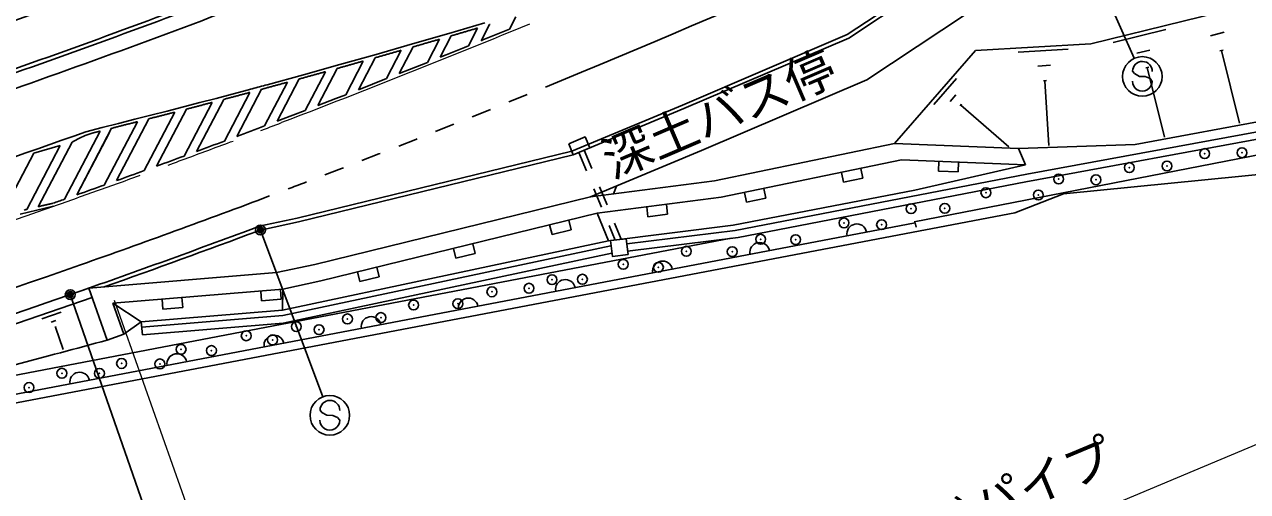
# Model space of a CAD drawing. Units: millimetres, scale not verified. Extents: x 40000 to 680000, y 20000 to 380000.
# Drawn here: x 173428 to 235271, y 251205 to 274810 of the extents above; entities that cross this region are included whole.
import ezdxf
from ezdxf.enums import TextEntityAlignment as Align

# ---------------------------------------------------------------- set-up
doc = ezdxf.new("R2010")
doc.units = ezdxf.units.MM
doc.header["$LTSCALE"] = 1000
doc.header["$PDMODE"] = 32
doc.header["$PDSIZE"] = 500
doc.linetypes.add('CHAIN', pattern=[18.5, 12, -1.5, 3.5, -1.5])
for name, color, linetype, lineweight in [('M-BGD', 7, 'Continuous', 25), ('M-BMK', 2, 'CHAIN', 13), ('M-STR-HTXT', 7, 'Continuous', 13), ('M-STR-STRC', 7, 'Continuous', 25)]:
    doc.layers.add(name, color=color, linetype=linetype, lineweight=lineweight)
doc.styles.add('ＭＳ ゴシック', font='')
doc.styles.get('ＭＳ ゴシック').set_extended_font_data('MS Gothic')

msp = doc.modelspace()

# ---------------------------------------------------------------- linework, layer by layer
at = {"layer": 'M-BGD'}
for p, q in [((215033, 274308), (224376, 280514)), ((215111, 274124), (224457, 280331)), ((216027, 272014), (225389, 278229)), ((227342, 273827), (238205, 276527)), ((197953, 274577), (198279, 275202)), ((195873, 273730), (196343, 274628)), ((196517, 273991), (196943, 274805)), ((193799, 272894), (194410, 274062)), ((194442, 273152), (195009, 274237)), ((206696, 270740), (215033, 274308)), ((206774, 270555), (215111, 274124)), ((228477, 273903), (231138, 274564)), ((233395, 274242), (234089, 274414)), ((191732, 272072), (192483, 273506)), ((192373, 272326), (193080, 273678)), ((217423, 268792), (221511, 273487)), ((221511, 273487), (227342, 273827)), ((223676, 273413), (226205, 273560)), ((229673, 273353), (230338, 273518)), ((233862, 273475), (234035, 273518)), ((233949, 273496), (234862, 269821)), ((189672, 271262), (190560, 272959)), ((190310, 271512), (191156, 273128)), ((224668, 272709), (225301, 272746)), ((187619, 270466), (188642, 272421)), ((188255, 270712), (189236, 272587)), ((230121, 272616), (230287, 272658)), ((230204, 272637), (231078, 269122)), ((184166, 269153), (185413, 271534)), ((185573, 269684), (186729, 271892)), ((186207, 269925), (187322, 272055)), ((207667, 268436), (216027, 272014)), ((219410, 270770), (220553, 272082)), ((224950, 271964), (225108, 271973)), ((225029, 271969), (225220, 268696)), ((182133, 268395), (183510, 271026)), ((182133, 268395), (183491, 270989)), ((183535, 268916), (184821, 271375)), ((220233, 270919), (220519, 271247)), ((179480, 267422), (181027, 270379)), ((180107, 267650), (181614, 270530)), ((181503, 268162), (182921, 270871)), ((187619, 270466), (186374, 269986)), ((201100, 268410), (206696, 270740)), ((201178, 268226), (206774, 270555)), ((246404, 270291), (218420, 264835)), ((220734, 270699), (220805, 270781)), ((220769, 270740), (223198, 268626)), ((240964, 270352), (224106, 267239)), ((229595, 268747), (240760, 270808)), ((177463, 266695), (179137, 269895)), ((178088, 266919), (179723, 270045)), ((185986, 269680), (185973, 269675)), ((224060, 266854), (241119, 270005)), ((175453, 265982), (177250, 269416)), ((176076, 266202), (177836, 269565)), ((176076, 266202), (177727, 269358)), ((173545, 265464), (175233, 268689)), ((173900, 268298), (175233, 268689)), ((174125, 265600), (175832, 268864)), ((187216, 265024), (201100, 268410)), ((201732, 268457), (202116, 267534)), ((202050, 266098), (207667, 268436)), ((217423, 268792), (208313, 266904)), ((217423, 268792), (223685, 268544)), ((223685, 268544), (229595, 268747)), ((224049, 267723), (223685, 268544)), ((172258, 265161), (173900, 268298)), ((187287, 264837), (201178, 268226)), ((201455, 268341), (201839, 267418)), ((208661, 266077), (217780, 267968)), ((217780, 267968), (224049, 267723)), ((219665, 267894), (219646, 267395)), ((220645, 267356), (220664, 267855)), ((225963, 266250), (243862, 268030)), ((209367, 264402), (224106, 267239)), ((214732, 267336), (214833, 266846)), ((215812, 267049), (215711, 267539)), ((218443, 266439), (224049, 267723)), ((219646, 267395), (220645, 267356)), ((187691, 266852), (187585, 266812)), ((202050, 266098), (208313, 266904)), ((202501, 266610), (202885, 265687)), ((203209, 266247), (203361, 266643)), ((209515, 264051), (224060, 266854)), ((214833, 266846), (215812, 267049)), ((188103, 262686), (202050, 266098)), ((202224, 266495), (202608, 265572)), ((202391, 265267), (208661, 266077)), ((209259, 264660), (218443, 266439)), ((209836, 266320), (209937, 265831)), ((209937, 265831), (210916, 266034)), ((210916, 266034), (210815, 266523)), ((223504, 265282), (225963, 266250)), ((204892, 265590), (204956, 265094)), ((205948, 265222), (205884, 265718)), ((218461, 264790), (171725, 255877)), ((223504, 265282), (172404, 255566)), ((185293, 264609), (187216, 265024)), ((185508, 264453), (187287, 264837)), ((188421, 261847), (202391, 265267)), ((201074, 264430), (200955, 264916)), ((202391, 265267), (202964, 263873)), ((203269, 264764), (203607, 263954)), ((204956, 265094), (205948, 265222)), ((218509, 264560), (218461, 264790)), ((199984, 264678), (200103, 264192)), ((200103, 264192), (201074, 264430)), ((202964, 263873), (209259, 264660)), ((202992, 264649), (203298, 263915)), ((203883, 263716), (209367, 264402)), ((170934, 256694), (209167, 264008)), ((186468, 260377), (202964, 263873)), ((203070, 263614), (186484, 260097)), ((195127, 263489), (195246, 263003)), ((196218, 263241), (196099, 263726)), ((203070, 263614), (203089, 263617)), ((203928, 263352), (209515, 264051)), ((186507, 259718), (203135, 263246)), ((195246, 263003), (196218, 263241)), ((186170, 262268), (176679, 261483)), ((186170, 262268), (188103, 262686)), ((190271, 262300), (190390, 261814)), ((191361, 262052), (191242, 262537)), ((186485, 261427), (188421, 261847)), ((190390, 261814), (191361, 262052)), ((176679, 261483), (177603, 258854)), ((186485, 261427), (177900, 260717)), ((181429, 260507), (181388, 261006)), ((185374, 261335), (185415, 260837)), ((186412, 260919), (186371, 261418)), ((186485, 261427), (186468, 260377)), ((177900, 260717), (178450, 259152)), ((177900, 260717), (179334, 259787)), ((186468, 260377), (179334, 259787)), ((180391, 260923), (180432, 260425)), ((180432, 260425), (181429, 260507)), ((185415, 260837), (186412, 260919)), ((174307, 259937), (175289, 260271)), ((174775, 259768), (175021, 259851)), ((179334, 259787), (178450, 259152)), ((179334, 259787), (179389, 259130)), ((186484, 260097), (179357, 259508)), ((188532, 260174), (188533, 260176)), ((174968, 259504), (175029, 259525)), ((174998, 259515), (175382, 258386)), ((177603, 258854), (178450, 259152)), ((186507, 259718), (179389, 259130))]:
    msp.add_line(p, q, dxfattribs=at)
for points in [[(213637, 277518), (212696, 277110), (211775, 276712), (210853, 276315), (209931, 275918), (209008, 275523), (208085, 275129), (207161, 274736), (206236, 274344), (205311, 273954), (204385, 273564), (203458, 273176), (202531, 272789), (201602, 272404), (199773, 271647)], [(176533, 269389), (177356, 269598), (178179, 269806), (179003, 270016), (179825, 270225), (180648, 270436), (181471, 270648), (182293, 270862), (183114, 271077), (183935, 271294), (184756, 271513), (184850, 271538), (184944, 271563), (185037, 271589), (185131, 271614), (185225, 271639), (185319, 271665), (185413, 271690), (185507, 271716), (185601, 271741), (185694, 271767), (187535, 272270), (189374, 272781), (191210, 273299), (193045, 273824), (194878, 274355), (196709, 274892)], [(195009, 274237), (195054, 274250), (195098, 274263), (195143, 274276), (195187, 274289), (195232, 274302), (195276, 274315), (195321, 274328), (195365, 274341), (195409, 274354), (195454, 274367), (195498, 274380), (195543, 274393), (195587, 274406), (195632, 274419), (195676, 274432), (195721, 274445), (195765, 274458), (195809, 274471), (195854, 274484), (195898, 274497), (195943, 274510), (195987, 274523), (196032, 274536), (196076, 274549), (196120, 274562), (196165, 274575), (196209, 274588), (196254, 274602), (196298, 274615), (196343, 274628)], [(196943, 274805), (196975, 274814)], [(193080, 273678), (193125, 273691), (193169, 273703), (193213, 273716), (193258, 273729), (193302, 273742), (193346, 273754), (193391, 273767), (193435, 273780), (193479, 273793), (193524, 273805), (193568, 273818), (193612, 273831), (193657, 273844), (193701, 273857), (193745, 273869), (193790, 273882), (193834, 273895), (193878, 273908), (193923, 273921), (193967, 273934), (194011, 273947), (194056, 273959), (194100, 273972), (194144, 273985), (194189, 273998), (194233, 274011), (194277, 274024), (194322, 274037), (194366, 274050), (194410, 274062)], [(197953, 274577), (197527, 274403), (196601, 274026), (196517, 273991)], [(191156, 273128), (191200, 273140), (191244, 273153), (191289, 273165), (191333, 273178), (191377, 273190), (191421, 273203), (191466, 273216), (191510, 273228), (191554, 273241), (191598, 273253), (191643, 273266), (191687, 273278), (191731, 273291), (191775, 273304), (191819, 273316), (191864, 273329), (191908, 273341), (191952, 273354), (191996, 273367), (192040, 273379), (192085, 273392), (192129, 273405), (192173, 273417), (192217, 273430), (192262, 273443), (192306, 273455), (192350, 273468), (192394, 273481), (192438, 273493), (192483, 273506)], [(195873, 273730), (195675, 273650), (194748, 273275), (194442, 273152)], [(189236, 272587), (189278, 272599), (189320, 272610), (189362, 272622), (189404, 272634), (189446, 272645), (189488, 272657), (189530, 272669), (189572, 272681), (189614, 272692), (189655, 272704), (189697, 272716), (189739, 272728), (189781, 272739), (189823, 272751), (189865, 272763), (189907, 272775), (189949, 272786), (189991, 272798), (190032, 272810), (190074, 272822), (190118, 272834), (190163, 272847), (190207, 272859), (190251, 272872), (190295, 272884), (190339, 272897), (190383, 272909), (190427, 272921), (190471, 272934), (190515, 272946), (190518, 272947), (190520, 272948), (190522, 272948), (190524, 272949), (190526, 272950), (190529, 272950), (190531, 272951), (190533, 272951), (190535, 272952), (190538, 272953), (190540, 272953), (190542, 272954), (190544, 272955), (190546, 272955), (190549, 272956), (190551, 272956), (190553, 272957), (190555, 272958), (190557, 272958), (190560, 272959)], [(193799, 272894), (192892, 272532), (192373, 272326)], [(187322, 272055), (187366, 272067), (187410, 272079), (187454, 272092), (187498, 272104), (187542, 272116), (187586, 272128), (187630, 272140), (187674, 272152), (187718, 272164), (187762, 272176), (187806, 272189), (187850, 272201), (187894, 272213), (187938, 272225), (187982, 272237), (188026, 272249), (188070, 272262), (188114, 272274), (188158, 272286), (188202, 272298), (188246, 272311), (188290, 272323), (188334, 272335), (188378, 272347), (188422, 272359), (188466, 272372), (188510, 272384), (188554, 272396), (188598, 272409), (188642, 272421)], [(185413, 271534), (185456, 271546), (185500, 271558), (185544, 271570), (185588, 271582), (185632, 271594), (185676, 271606), (185720, 271617), (185764, 271629), (185808, 271641), (185851, 271653), (185895, 271665), (185939, 271677), (185983, 271689), (186027, 271701), (186071, 271713), (186115, 271724), (186159, 271736), (186202, 271748), (186246, 271760), (186290, 271772), (186334, 271784), (186378, 271796), (186422, 271808), (186465, 271820), (186509, 271832), (186553, 271844), (186597, 271856), (186641, 271868), (186685, 271880), (186729, 271892)], [(191732, 272072), (191033, 271796), (190310, 271512)], [(183510, 271026), (183554, 271038), (183597, 271049), (183641, 271061), (183685, 271072), (183729, 271084), (183772, 271095), (183816, 271107), (183860, 271118), (183904, 271130), (183947, 271142), (183991, 271153), (184035, 271165), (184079, 271176), (184122, 271188), (184166, 271200), (184210, 271211), (184253, 271223), (184297, 271235), (184341, 271246), (184384, 271258), (184428, 271270), (184472, 271281), (184516, 271293), (184559, 271305), (184603, 271317), (184647, 271328), (184690, 271340), (184734, 271352), (184778, 271364), (184821, 271375)], [(189672, 271262), (189171, 271067), (188255, 270712)], [(198848, 271270), (198814, 271256), (197922, 270892)], [(179723, 270045), (179767, 270056), (179810, 270067), (179854, 270078), (179897, 270089), (179941, 270100), (179984, 270111), (180028, 270122), (180071, 270133), (180114, 270144), (180158, 270155), (180201, 270167), (180245, 270178), (180288, 270189), (180332, 270200), (180375, 270211), (180419, 270222), (180462, 270233), (180506, 270245), (180549, 270256), (180592, 270267), (180636, 270278), (180679, 270289), (180723, 270300), (180766, 270312), (180810, 270323), (180853, 270334), (180897, 270345), (180940, 270356), (180983, 270368), (181027, 270379)], [(181614, 270530), (181658, 270542), (181701, 270553), (181745, 270564), (181788, 270576), (181832, 270587), (181876, 270598), (181919, 270609), (181963, 270621), (182006, 270632), (182050, 270643), (182093, 270655), (182137, 270666), (182181, 270677), (182224, 270689), (182268, 270700), (182311, 270711), (182355, 270723), (182398, 270734), (182442, 270745), (182486, 270757), (182529, 270768), (182573, 270779), (182616, 270791), (182660, 270802), (182703, 270814), (182747, 270825), (182790, 270837), (182834, 270848), (182877, 270859), (182921, 270871)], [(196995, 270516), (196951, 270498), (196068, 270142)], [(177836, 269565), (177879, 269576), (177922, 269587), (177966, 269598), (178009, 269608), (178053, 269619), (178096, 269630), (178139, 269641), (178183, 269652), (178226, 269663), (178270, 269674), (178313, 269685), (178356, 269696), (178400, 269708), (178443, 269719), (178486, 269730), (178530, 269741), (178573, 269752), (178617, 269763), (178660, 269774), (178703, 269785), (178747, 269796), (178790, 269807), (178834, 269818), (178877, 269829), (178920, 269840), (178964, 269851), (179007, 269862), (179050, 269873), (179094, 269884), (179137, 269895)], [(195140, 269769), (195084, 269747), (194211, 269398)], [(175832, 268864), (175926, 268915), (176020, 268966), (176115, 269015), (176209, 269064), (176305, 269111), (176401, 269155), (176498, 269197), (176596, 269235), (176696, 269270), (176796, 269301), (176819, 269308), (176841, 269314), (176864, 269320), (176887, 269325), (176909, 269331), (176932, 269337), (176955, 269342), (176978, 269348), (177000, 269353), (177023, 269359), (177046, 269364), (177069, 269370), (177091, 269376), (177114, 269381), (177137, 269387), (177159, 269393), (177182, 269399), (177205, 269405), (177227, 269410), (177250, 269416)], [(193282, 269028), (193215, 269002), (192352, 268661)], [(191421, 268295), (191342, 268264), (190490, 267932)], [(189557, 267570), (189465, 267534), (188624, 267210)], [(173203, 265229), (174053, 265429), (174903, 265630)], [(173417, 265433), (173460, 265444), (173502, 265454), (173545, 265464)], [(174125, 265600), (174150, 265606), (174174, 265612), (174199, 265618), (174224, 265624), (174249, 265630), (174274, 265636), (174298, 265641), (174323, 265647), (174348, 265653), (174373, 265659), (174398, 265665), (174422, 265671), (174447, 265677), (174472, 265682), (174497, 265688), (174522, 265694), (174546, 265700), (174571, 265706), (174596, 265712), (174621, 265718), (174646, 265723), (174670, 265729), (174695, 265735), (174720, 265741), (174745, 265747), (174770, 265753), (174795, 265759), (174819, 265764), (174844, 265770), (174869, 265776)], [(172751, 257558), (173701, 257809), (174651, 258062), (174947, 258141), (175242, 258220), (175537, 258299), (175832, 258378), (176127, 258458), (176422, 258537), (176717, 258616), (177012, 258696), (177308, 258775), (177603, 258854)]]:
    msp.add_lwpolyline(points, dxfattribs=at)
for points in [[(200948, 268780), (201779, 269126), (202009, 268572), (201178, 268226)], [(203055, 263885), (203849, 263984), (203948, 263190), (203155, 263091)]]:
    msp.add_lwpolyline(points, close=True, dxfattribs=at)
for centre, radius, start, end in [((25971, 690269), 442800, 289.0362, 290.88964), ((25971, 690269), 443000, 289.03519, 290.88964), ((25971, 690269), 443750, 288.89011, 290.88964), ((25971, 690269), 440500, 289.32719, 289.58732), ((25971, 690269), 449850, 290.58909, 290.78058), ((25971, 690269), 449850, 290.86699, 290.88965), ((25971, 690269), 447000, 284.39978, 289.68374), ((25971, 690269), 449850, 290.3127, 290.50315), ((25971, 690269), 449850, 290.03777, 290.22722), ((25971, 690269), 449850, 289.76428, 289.95274), ((25971, 690269), 449850, 289.49221, 289.6797), ((25970, 690269), 453250, 290.77747, 290.8896), ((25971, 690269), 449850, 289.32881, 289.40806), ((25970, 690269), 453250, 289.36538, 290.65106), ((215514, 264228), 500, 10.79717, 190.79717), ((25971, 690269), 454500, 289.32719, 290.52068), ((25971, 690269), 454700, 289.46152, 290.50154), ((210603, 263291), 500, 10.79717, 190.79717), ((205691, 262354), 500, 10.79717, 190.79717), ((25971, 690269), 453250, 285.67293, 289.36535), ((200780, 261418), 500, 10.79717, 190.79717), ((25971, 690269), 454500, 288.21944, 289.36535), ((25971, 690269), 455000, 288.21944, 289.36535), ((195868, 260481), 500, 10.79717, 190.79717), ((190957, 259544), 500, 10.79717, 190.79717), ((186045, 258608), 500, 10.79717, 190.79717), ((181134, 257671), 500, 10.79717, 190.79717), ((176222, 256734), 500, 10.79717, 190.79717)]:
    msp.add_arc(centre, radius, start, end, dxfattribs=at)
for p in [(233105, 268284), (234993, 268328), (229293, 267578), (231199, 267656), (225719, 266999), (227605, 266960), (222042, 266306), (224694, 266194), (218261, 265499), (219965, 265516), (214867, 264781), (216768, 264692), (210651, 263954), (212421, 263935), (206893, 263347), (209213, 263328), (203701, 262689), (205483, 262537), (198939, 261477), (200104, 261911), (201641, 261932), (197064, 261299), (193103, 260631), (195343, 260699), (187176, 259537), (189760, 259928), (191448, 259995), (184641, 259077), (188324, 259386), (181348, 258390), (182883, 258328), (185971, 258871), (178338, 257677), (180274, 257653), (175318, 257182), (177221, 257176), (173660, 256462)]:
    msp.add_point(p, dxfattribs=at)
at = {"layer": 'M-BMK'}
msp.add_lwpolyline([(198972, 274833), (198509, 274643), (198047, 274453), (197584, 274264), (197121, 274075), (196658, 273886), (196195, 273698), (195731, 273510), (195268, 273323), (194804, 273136), (194340, 272950), (193876, 272763), (193412, 272578), (192947, 272392), (192483, 272208), (192018, 272023), (191553, 271839), (191088, 271656), (190623, 271473), (190157, 271291), (189691, 271109), (189225, 270927), (188759, 270746), (188293, 270565), (187827, 270385), (187360, 270206), (186893, 270027), (186426, 269848)], dxfattribs=at)
msp.add_arc((25970, 690269), 450000, 288.39132, 290.8896, dxfattribs=at)
at = {"layer": 'M-STR-HTXT'}
for p, q in [((257125, 262563), (187679, 233434)), ((177965, 260877), (188346, 231548))]:
    msp.add_line(p, q, dxfattribs=at)
at = {"layer": 'M-STR-STRC'}
for p, q in [((225950, 281186), (229545, 273099)), ((229555, 272326), (229456, 272444)), ((229800, 272186), (229555, 272326)), ((230101, 272184), (229800, 272186)), ((230346, 272072), (230101, 272184)), ((230452, 271936), (230346, 272072)), ((185414, 264281), (188517, 255992)), ((175744, 261156), (180687, 246994)), ((188472, 255196), (188372, 255314)), ((188717, 255057), (188472, 255196)), ((189018, 255055), (188717, 255057)), ((189263, 254943), (189018, 255055)), ((189369, 254807), (189263, 254943))]:
    msp.add_line(p, q, dxfattribs=at)
for centre, radius in [((229951, 272185), 1000), ((185362, 264421), 150), ((185362, 264421), 120), ((185362, 264421), 90), ((185362, 264421), 60), ((185362, 264421), 30), ((175744, 261156), 150), ((175744, 261156), 120), ((175744, 261156), 90), ((175744, 261156), 60), ((175744, 261156), 30), ((188867, 255056), 1000)]:
    msp.add_circle(centre, radius, dxfattribs=at)
for centre, start, end in [((229956, 272440), 359.55488, 179.55488), ((229952, 271940), 179.55488, 359.55488), ((188872, 255311), 359.55488, 179.55488), ((188869, 254811), 179.55488, 359.55488)]:
    msp.add_arc(centre, 500, start, end, dxfattribs=at)
for p in [(185362, 264421), (175744, 261156)]:
    msp.add_point(p, dxfattribs=at)

# ---------------------------------------------------------------- texts
at = {"layer": 'M-BGD', "style": 'ＭＳ ゴシック'}
msp.add_text('深土バス停', height=1833, rotation=23.172, dxfattribs=at).set_placement((208160, 271149), align=Align.TOP_CENTER)
at = {"layer": 'M-STR-HTXT', "style": 'ＭＳ ゴシック'}
msp.add_text('ガ－ドパイプ', height=1833, rotation=22.755, dxfattribs=at).set_placement((222015, 248920), align=Align.BOTTOM_CENTER)

doc.saveas('drawing.dxf')
